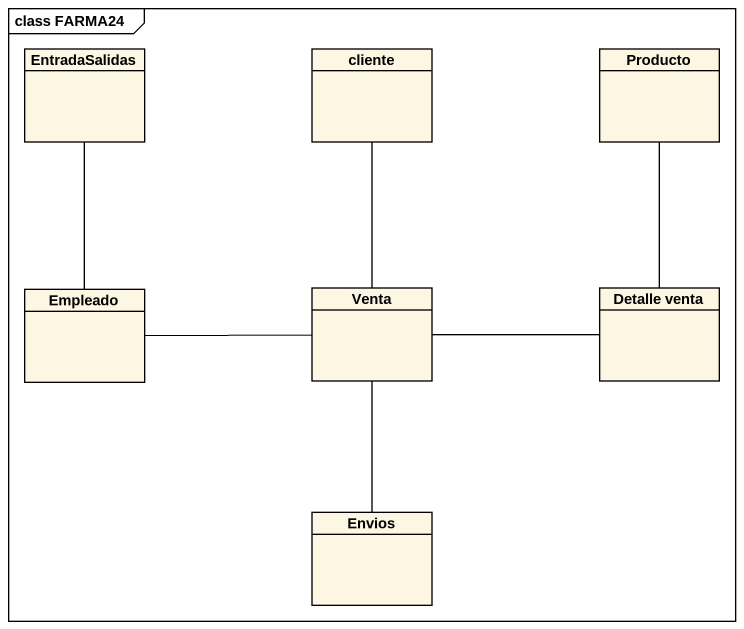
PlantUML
@startuml
mainframe class FARMA24
hide circle
hide empty members
class EntradaSalidas
class cliente
class Producto
class Empleado
class Venta
class "Detalle venta" as Detalle_venta
class Envios
Empleado -up- EntradaSalidas
Empleado -right- Venta
Venta -up- cliente
Venta -right- Detalle_venta
Detalle_venta -up- Producto
Envios -up- Venta
@enduml
